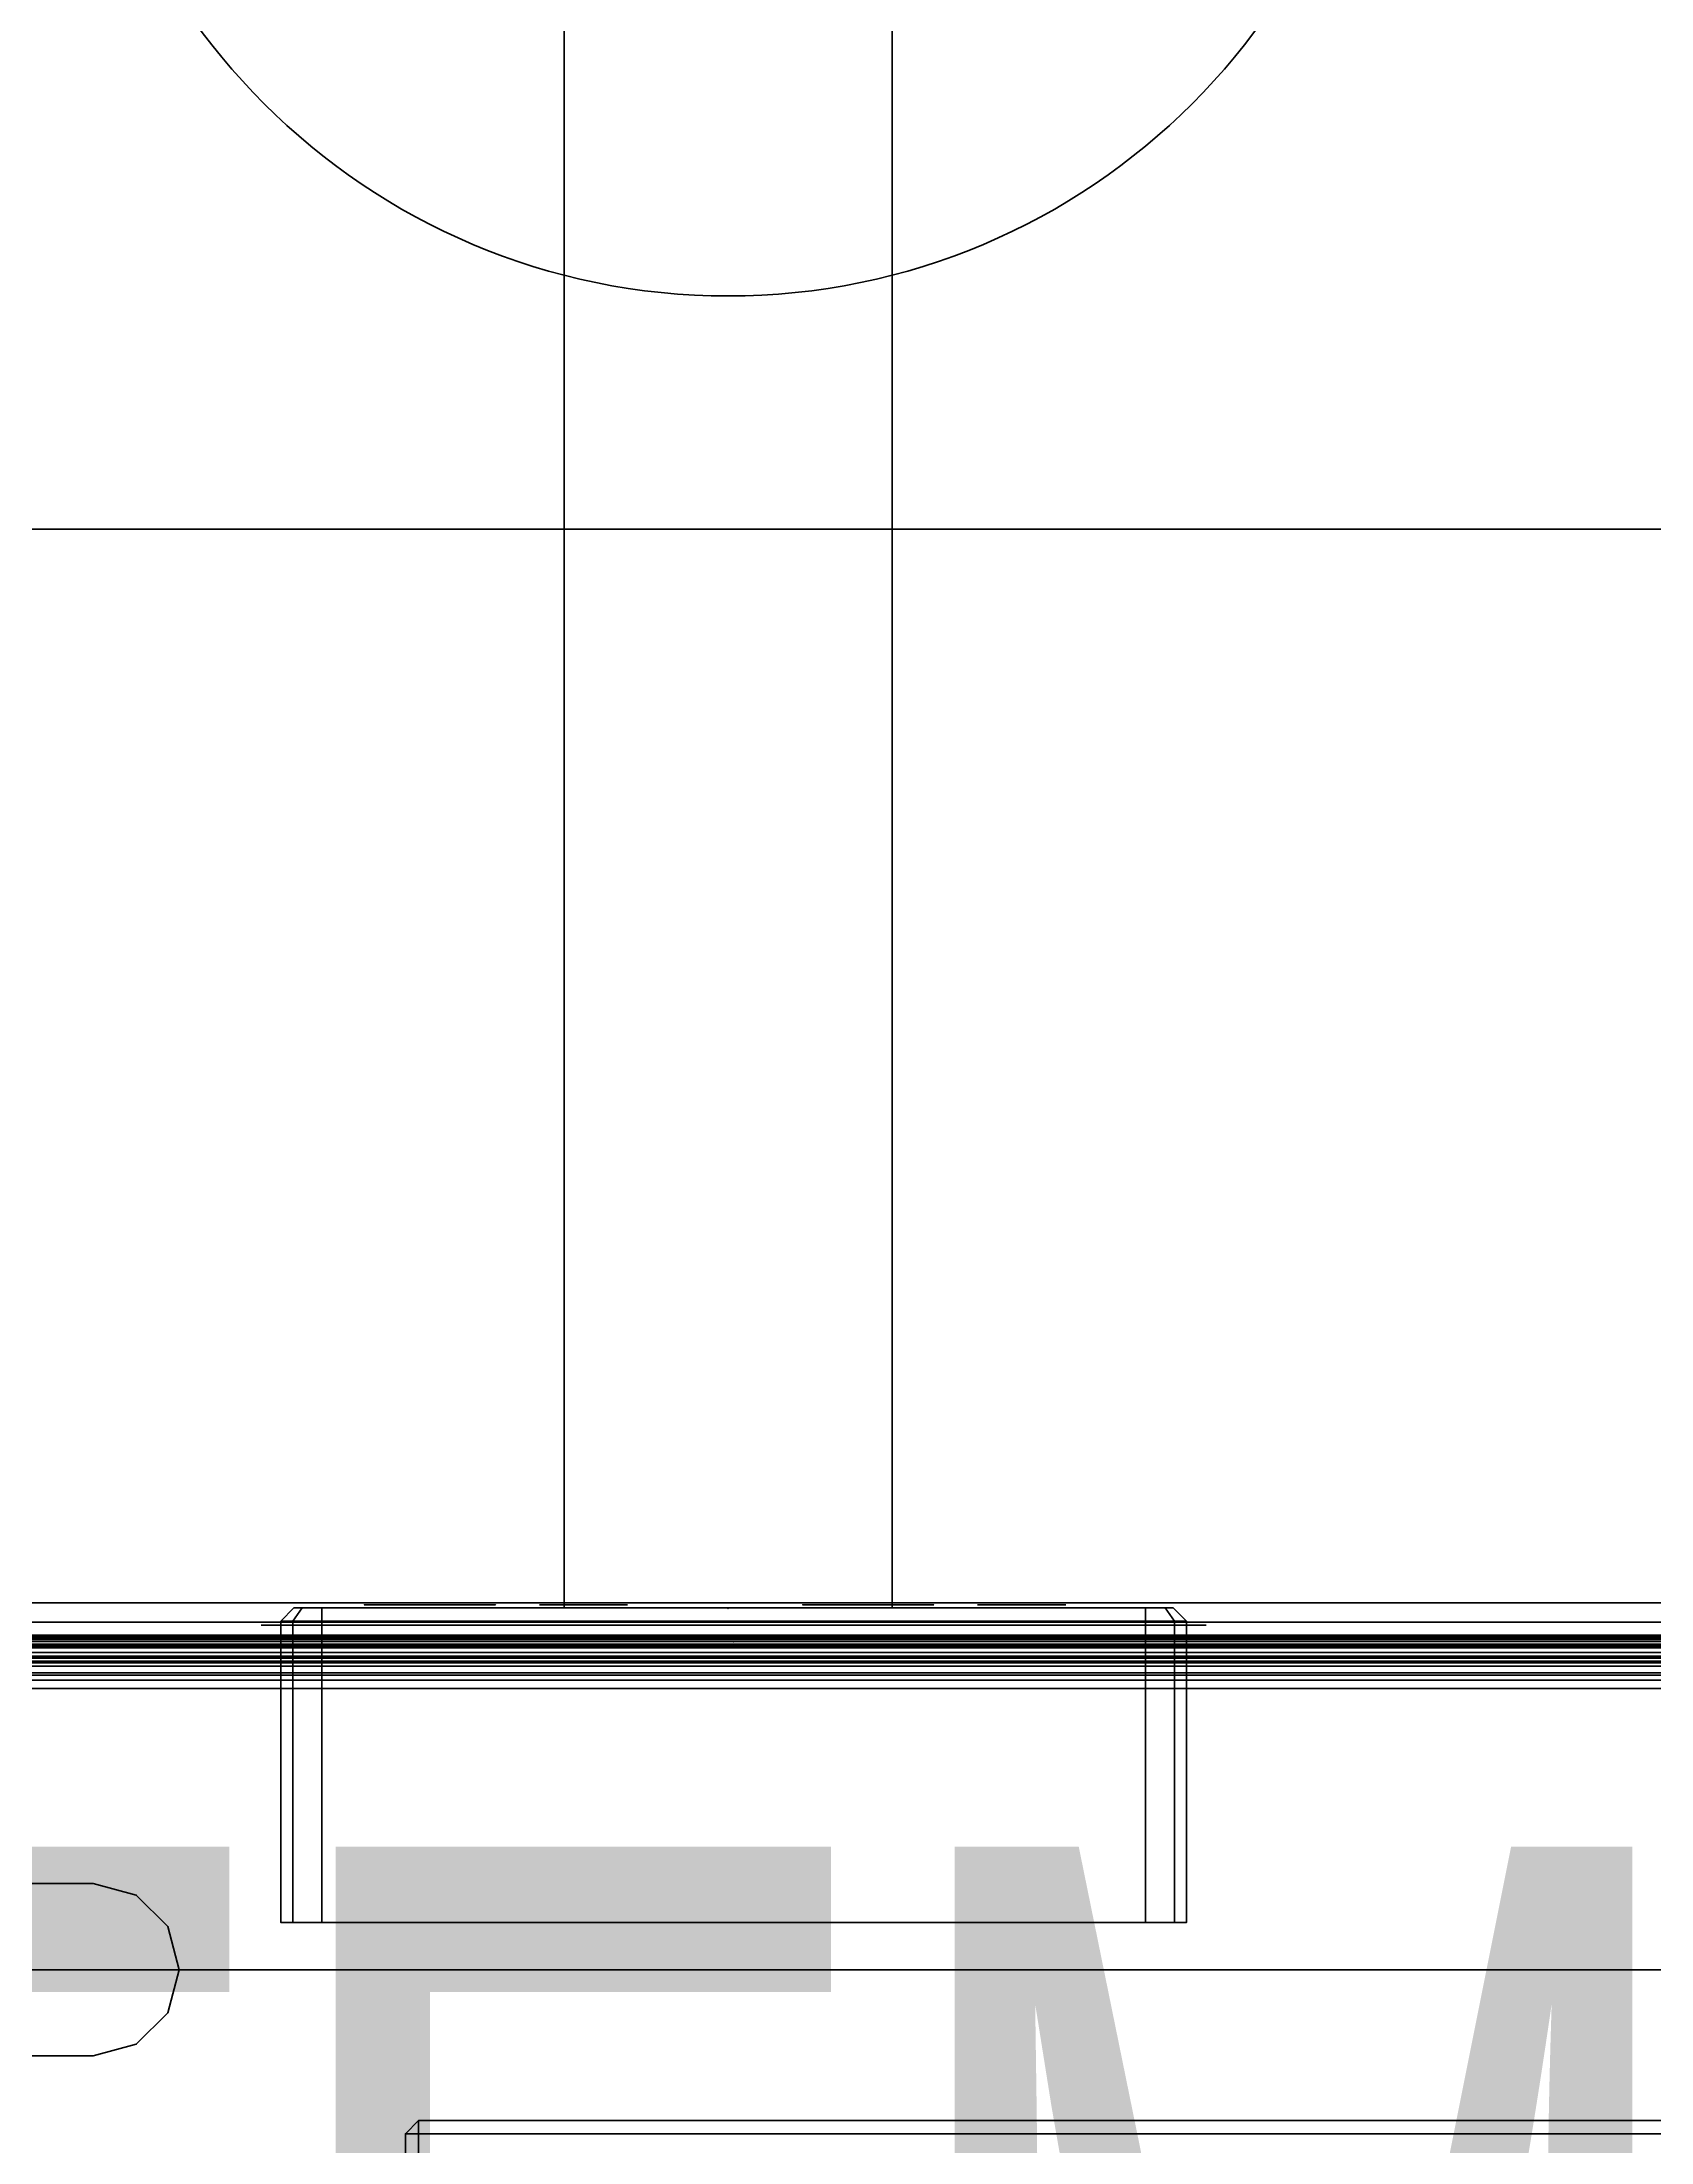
# Model space of a CAD drawing. Extents: x -170 to 1783, y -20 to 1205.
# Drawn here: x 384.18 to 389.09, y 285.11 to 291.51 of the extents above; entities that cross this region are included whole.
import ezdxf
from ezdxf.enums import TextEntityAlignment as Align

# ---------------------------------------------------------------- set-up
doc = ezdxf.new("R2010")
doc.units = 0
doc.header["$LTSCALE"] = 96
doc.header["$MEASUREMENT"] = 0
for name, color, linetype in [('A-FURN-3-PANEL-KNOCK', 7, 'Continuous'), ('A-FURN-3-PANEL-RACE', 7, 'Continuous'), ('A-FURN-3-PANEL-SIDE1', 7, 'Continuous'), ('A-FURN-3-PANEL-TOPCAP', 7, 'Continuous'), ('A-FURN-3-POWER-RECP-BLACK', 7, 'Continuous'), ('A-FURN-3-POWER-RECP-GREY', 7, 'Continuous'), ('A-FURN-3-POWER-TFM', 7, 'Continuous'), ('A-FURN-3-WKSF-TOP', 7, 'Continuous'), ('A-FURN-3-WKSF-TRIM', 7, 'Continuous'), ('A-FURN-P-PNLS', 7, 'Continuous'), ('A-FURN-P-PNLS-POWR', 7, 'Continuous'), ('A-FURN-P-WKSF', 7, 'Continuous'), ('MAIN_ELECTRICAL', 7, 'Continuous'), ('MAIN_PANEL', 7, 'Continuous'), ('MAIN_WKSURF', 7, 'Continuous'), ('SM', 7, 'Continuous')]:
    doc.layers.add(name, color=color, linetype=linetype)

# ---------------------------------------------------------------- blocks, each defined once
blk = doc.blocks.new('EC-EFP-456')
at = {"layer": 'A-FURN-3-PANEL-KNOCK', "color": 30, "linetype": 'Continuous'}
for points, invisible_edges in [([(42.51, -0.05, 3.5405), (45.39, -0.05, 3.5405), (45.39, -0.05, 0.9405), (42.51, -0.05, 0.9405)], 5), ([(42.51, -0.05, 0.9405), (45.39, -0.05, 0.9405), (45.3712, -0.05, 0.8705), (42.5288, -0.05, 0.8705)], 5), ([(45.39, -0.05, 3.5405), (42.51, -0.05, 3.5405), (42.5288, -0.05, 3.6105), (45.3712, -0.05, 3.6105)], 5), ([(45.3712, -0.05, 3.6105), (42.5288, -0.05, 3.6105), (42.58, -0.05, 3.6617), (45.32, -0.05, 3.6617)], 5), ([(42.5288, -0.05, 0.8705), (45.3712, -0.05, 0.8705), (45.32, -0.05, 0.8192), (42.58, -0.05, 0.8192)], 5), ([(42.58, -0.05, 0.8192), (45.32, -0.05, 0.8192), (45.25, -0.05, 0.8005), (42.65, -0.05, 0.8005)], 1), ([(45.32, -0.05, 3.6617), (42.58, -0.05, 3.6617), (42.65, -0.05, 3.6805), (45.25, -0.05, 3.6805)], 1)]:
    blk.add_3dface(points, dxfattribs=dict(at, invisible_edges=invisible_edges))
at = {"layer": 'A-FURN-3-PANEL-RACE', "color": 40, "linetype": 'Continuous'}
for points, invisible_edges in [([(2.098, 1.2625, 0.3963), (45.902, 1.2625, 0.3963), (0.5, 1.5745, 0.3963), (0.5, 1.2625, 0.3963)], 3), ([(47.5, 1.2625, 0.3963), (47.5, 1.5745, 0.3963), (0.5, 1.5745, 0.3963), (45.902, 1.2625, 0.3963)], 6), ([(2.098, 1.2625, 0.4563), (0.5, 1.2625, 0.4563), (0.5, 1.5745, 0.4563), (45.902, 1.2625, 0.4563)], 12), ([(47.5, 1.2625, 0.4563), (45.902, 1.2625, 0.4563), (0.5, 1.5745, 0.4563), (47.5, 1.5745, 0.4563)], 6), ([(2.098, 1.2625, 0.3963), (2.2292, 1.2273, 0.3963), (45.7708, 1.2273, 0.3963), (45.902, 1.2625, 0.3963)], 10), ([(2.098, 1.2625, 0.4563), (45.902, 1.2625, 0.4563), (45.7708, 1.2273, 0.4563), (2.2292, 1.2273, 0.4563)], 5), ([(2.2292, 1.2273, 0.4563), (45.7708, 1.2273, 0.4563), (45.6747, 1.1312, 0.4563), (2.3253, 1.1312, 0.4563)], 5), ([(2.2292, 1.2273, 0.3963), (2.3253, 1.1312, 0.3963), (45.6747, 1.1312, 0.3963), (45.7708, 1.2273, 0.3963)], 10), ([(2.3253, 1.1312, 0.3963), (2.3605, 1, 0.3963), (45.6395, 1, 0.3963), (45.6747, 1.1312, 0.3963)], 10), ([(2.3253, 1.1312, 0.4563), (45.6747, 1.1312, 0.4563), (45.6395, 1, 0.4563), (2.3605, 1, 0.4563)], 5), ([(2.3605, 1, 0.3963), (2.3253, 0.8687, 0.3963), (45.6747, 0.8687, 0.3963), (45.6395, 1, 0.3963)], 10), ([(2.3605, 1, 0.4563), (45.6395, 1, 0.4563), (45.6747, 0.8687, 0.4563), (2.3253, 0.8687, 0.4563)], 5), ([(2.3253, 0.8687, 0.4563), (45.6747, 0.8687, 0.4563), (45.7708, 0.7727, 0.4563), (2.2292, 0.7727, 0.4563)], 5), ([(2.3253, 0.8687, 0.3963), (2.2292, 0.7727, 0.3963), (45.7708, 0.7727, 0.3963), (45.6747, 0.8687, 0.3963)], 10), ([(2.098, 0.7375, 0.4563), (2.2292, 0.7727, 0.4563), (45.7708, 0.7727, 0.4563), (45.902, 0.7375, 0.4563)], 10), ([(2.098, 0.7375, 0.3963), (45.902, 0.7375, 0.3963), (45.7708, 0.7727, 0.3963), (2.2292, 0.7727, 0.3963)], 5), ([(0.5, 0.7375, 0.4563), (2.098, 0.7375, 0.4563), (47.5, 0.4255, 0.4563), (0.5, 0.4255, 0.4563)], 6), ([(0.5, 0.7375, 0.3963), (0.5, 0.4255, 0.3963), (47.5, 0.4255, 0.3963), (2.098, 0.7375, 0.3963)], 6), ([(45.902, 0.7375, 0.4563), (47.5, 0.7375, 0.4563), (47.5, 0.4255, 0.4563), (2.098, 0.7375, 0.4563)], 12), ([(45.902, 0.7375, 0.3963), (2.098, 0.7375, 0.3963), (47.5, 0.4255, 0.3963), (47.5, 0.7375, 0.3963)], 3), ([(0.5, 0.4255, 0.3963), (0.08, 0.4255, 0.3963), (0.08, -0.0125, 0.3963), (47.92, -0.0125, 0.3963)], 8), ([(0.5, 0.4255, 0.4563), (47.86, 0.0475, 0.4563), (0.14, 0.0475, 0.4563), (0.14, 0.4255, 0.4563)], 1), ([(47.5, 0.4255, 0.3963), (0.5, 0.4255, 0.3963), (47.92, -0.0125, 0.3963), (47.92, 0.4255, 0.3963)], 3), ([(47.5, 0.4255, 0.4563), (47.86, 0.4255, 0.4563), (47.86, 0.0475, 0.4563), (0.5, 0.4255, 0.4563)], 12), ([(0.14, 0.0475, 0.4563), (47.86, 0.0475, 0.4563), (47.86, 0.0475, 3.515), (0.14, 0.0475, 3.515)], 4), ([(0.6, 0.0475, 3.515), (47.4, 0.0475, 3.515), (47.4, 0.0475, 4.0847), (0.6, 0.0475, 4.0847)], 1), ([(47.92, -0.0125, 3.515), (47.92, -0.0125, 0.3963), (0.08, -0.0125, 0.3963), (0.08, -0.0125, 3.515)], 8), ([(47.4, -0.0125, 4.0847), (47.4, -0.0125, 3.515), (0.6, -0.0125, 3.515), (0.6, -0.0125, 4.0847)], 2)]:
    blk.add_3dface(points, dxfattribs=dict(at, invisible_edges=invisible_edges))
for points in [[(45.6747, 1.1312, 0.4563), (45.7708, 1.2273, 0.4563), (45.7708, 1.2273, 0.3963), (45.6747, 1.1312, 0.3963)], [(45.7708, 1.2273, 0.4563), (45.902, 1.2625, 0.4563), (45.902, 1.2625, 0.3963), (45.7708, 1.2273, 0.3963)], [(47.5, 1.2625, 0.4563), (47.5, 1.2625, 0.3963), (45.902, 1.2625, 0.3963), (45.902, 1.2625, 0.4563)], [(45.6395, 1, 0.4563), (45.6747, 1.1312, 0.4563), (45.6747, 1.1312, 0.3963), (45.6395, 1, 0.3963)], [(45.6747, 0.8687, 0.4563), (45.6395, 1, 0.4563), (45.6395, 1, 0.3963), (45.6747, 0.8687, 0.3963)], [(45.7708, 0.7727, 0.4563), (45.6747, 0.8687, 0.4563), (45.6747, 0.8687, 0.3963), (45.7708, 0.7727, 0.3963)], [(45.902, 0.7375, 0.4563), (45.7708, 0.7727, 0.4563), (45.7708, 0.7727, 0.3963), (45.902, 0.7375, 0.3963)], [(47.5, 0.7375, 0.4563), (45.902, 0.7375, 0.4563), (45.902, 0.7375, 0.3963), (47.5, 0.7375, 0.3963)], [(47.4, 0.1425, 4.1797), (47.4, 0.1425, 4.2397), (0.6, 0.1425, 4.2397), (0.6, 0.1425, 4.1797)], [(47.4, 0.1425, 4.2397), (47.4, 0.1024, 4.2344), (0.6, 0.1024, 4.2344), (0.6, 0.1425, 4.2397)], [(0.6, 0.1425, 4.1797), (0.6, 0.1179, 4.1764), (47.4, 0.1179, 4.1764), (47.4, 0.1425, 4.1797)], [(0.6, 0.1179, 4.1764), (0.6, 0.095, 4.1669), (47.4, 0.095, 4.1669), (47.4, 0.1179, 4.1764)], [(47.4, 0.1024, 4.2344), (47.4, 0.065, 4.2189), (0.6, 0.065, 4.2189), (0.6, 0.1024, 4.2344)], [(0.6, 0.095, 4.1669), (0.6, 0.0753, 4.1519), (47.4, 0.0753, 4.1519), (47.4, 0.095, 4.1669)], [(0.6, 0.0753, 4.1519), (0.6, 0.0602, 4.1322), (47.4, 0.0602, 4.1322), (47.4, 0.0753, 4.1519)], [(47.4, 0.065, 4.2189), (47.4, 0.0329, 4.1943), (0.6, 0.0329, 4.1943), (0.6, 0.065, 4.2189)], [(0.6, 0.0602, 4.1322), (0.6, 0.0507, 4.1093), (47.4, 0.0507, 4.1093), (47.4, 0.0602, 4.1322)], [(0.6, 0.0507, 4.1093), (0.6, 0.0475, 4.0847), (47.4, 0.0475, 4.0847), (47.4, 0.0507, 4.1093)], [(47.4, 0.0329, 4.1943), (47.4, 0.0082, 4.1622), (0.6, 0.0082, 4.1622), (0.6, 0.0329, 4.1943)], [(47.4, 0.0082, 4.1622), (47.4, -0.0072, 4.1248), (0.6, -0.0072, 4.1248), (0.6, 0.0082, 4.1622)], [(47.4, -0.0072, 4.1248), (47.4, -0.0125, 4.0847), (0.6, -0.0125, 4.0847), (0.6, -0.0072, 4.1248)]]:
    blk.add_3dface(points, dxfattribs=at)
at = {"layer": 'A-FURN-3-PANEL-SIDE1', "color": 7, "linetype": 'Continuous'}
for points in [[(47.3224, 1.955, 55.7401), (47.3228, 0.045, 55.7401), (0.6776, 0.045, 55.7401), (0.6776, 1.955, 55.7401)], [(47.3224, 0.045, 4.2397), (47.3224, 1.955, 4.2397), (0.6776, 1.955, 4.2397), (0.6776, 0.045, 4.2397)], [(47.3228, 0.045, 55.7401), (47.3224, 0.045, 4.2397), (0.6776, 0.045, 4.2397), (0.6776, 0.045, 55.7401)]]:
    blk.add_3dface(points, dxfattribs=at)
at = {"layer": 'A-FURN-3-PANEL-TOPCAP', "color": 60, "linetype": 'Continuous'}
for points in [[(0.76, 0.044, 56.35), (0.76, 1.956, 56.35), (47.24, 1.956, 56.35), (47.24, 0.044, 56.35)], [(0.76, 0.0195, 56.3451), (0.76, 0.044, 56.35), (47.24, 0.044, 56.35), (47.24, 0.0195, 56.3451)], [(0.76, -0.0013, 56.3313), (0.76, 0.0195, 56.3451), (47.24, 0.0195, 56.3451), (47.24, -0.0013, 56.3313)], [(0.76, -0.0151, 56.3105), (0.76, -0.0013, 56.3313), (47.24, -0.0013, 56.3313), (47.24, -0.0151, 56.3105)], [(0.76, -0.02, 56.286), (0.76, -0.0151, 56.3105), (47.24, -0.0151, 56.3105), (47.24, -0.02, 56.286)]]:
    blk.add_3dface(points, dxfattribs=at)
for points, invisible_edges in [([(0.815, 0.045, 55.7401), (0.815, -0.02, 55.7741), (47.185, 0.014, 55.7401), (47.185, 0.045, 55.7401)], 1), ([(47.185, -0.02, 55.7741), (47.185, 0.014, 55.7401), (0.815, 0.014, 55.7401), (0.815, -0.02, 55.7741)], 5), ([(0.76, -0.02, 56.161), (47.24, -0.02, 56.161), (47.24, 0, 56.141), (0.76, 0, 56.141)], 10), ([(47.24, 0, 56.056), (0.76, 0, 56.056), (0.76, 0, 56.141), (47.24, 0, 56.141)], 10), ([(0.76, 0, 56.056), (47.24, 0, 56.056), (47.24, -0.02, 56.036), (0.76, -0.02, 56.036)], 10), ([(0.76, -0.02, 56.161), (0.76, -0.02, 56.286), (47.24, -0.02, 56.286), (47.24, -0.02, 56.161)], 5), ([(47.185, -0.02, 55.7741), (0.815, -0.02, 55.7741), (0.76, -0.02, 56.036), (47.24, -0.02, 56.036)], 10)]:
    blk.add_3dface(points, dxfattribs=dict(at, invisible_edges=invisible_edges))
at = {"layer": 'A-FURN-P-PNLS', "color": 60, "linetype": 'Continuous'}
blk.add_line((48, 0), (0, 0), dxfattribs=at)
at = {"layer": 'A-FURN-P-PNLS-POWR', "color": 1, "linetype": 'Continuous'}
blk.add_line((48, 1), (26, 1), dxfattribs=at)
at = {"layer": 'MAIN_PANEL', "color": 7, "linetype": 'Continuous'}
blk.add_point((43.95, 0), dxfattribs=at)
blk.add_point((43.95, 0), dxfattribs=at)
blk = doc.blocks.new('EC-WYC-46-2424-T')
at = {"layer": 'A-FURN-3-WKSF-TOP', "color": 60, "linetype": 'Continuous'}
for points, invisible_edges in [([(46.632, -0.118, 27.75), (13.78, -23.882, 27.75), (15.1294, -23.9704, 27.75), (16.4557, -24.2343, 27.75)], 9), ([(46.632, -0.118, 27.75), (28.0666, -0.118, 27.75), (27.8228, -0.142, 27.75), (13.78, -23.882, 27.75)], 12), ([(46.632, -0.118, 29), (13.78, -23.882, 29), (27.8228, -0.142, 29), (28.0666, -0.118, 29)], 3), ([(46.632, -0.118, 29), (16.4557, -24.2343, 29), (15.1294, -23.9704, 29), (13.78, -23.882, 29)], 9), ([(18.949, -25.267, 27.75), (46.632, -0.118, 27.75), (16.4557, -24.2343, 27.75), (17.7362, -24.6689, 27.75)], 3), ([(18.949, -25.267, 29), (17.7362, -24.6689, 29), (16.4557, -24.2343, 29), (46.632, -0.118, 29)], 12), ([(46.632, -0.118, 27.75), (18.949, -25.267, 27.75), (20.0734, -26.0183, 27.75), (21.0901, -26.9099, 27.75)], 9), ([(46.632, -0.118, 29), (21.0901, -26.9099, 29), (20.0734, -26.0183, 29), (18.949, -25.267, 29)], 9), ([(21.0901, -26.9099, 27.75), (47.257, -0.2855, 27.75), (46.9555, -0.1606, 27.75), (46.632, -0.118, 27.75)], 9), ([(21.0901, -26.9099, 29), (46.632, -0.118, 29), (46.9555, -0.1606, 29), (47.257, -0.2855, 29)], 9), ([(47.257, -0.2855, 27.75), (21.0901, -26.9099, 27.75), (47.7145, -0.743, 27.75), (47.5159, -0.4841, 27.75)], 3), ([(47.257, -0.2855, 29), (47.5159, -0.4841, 29), (47.7145, -0.743, 29), (21.0901, -26.9099, 29)], 12), ([(21.0901, -26.9099, 27.75), (47.882, -1.368, 27.75), (47.8394, -1.0445, 27.75), (47.7145, -0.743, 27.75)], 9), ([(21.0901, -26.9099, 29), (47.7145, -0.743, 29), (47.8394, -1.0445, 29), (47.882, -1.368, 29)], 9), ([(47.882, -1.368, 27.75), (21.0901, -26.9099, 27.75), (21.9817, -27.9266, 27.75), (22.733, -29.051, 27.75)], 9), ([(47.882, -1.368, 29), (22.733, -29.051, 29), (21.9817, -27.9266, 29), (21.0901, -26.9099, 29)], 9), ([(22.733, -29.051, 27.75), (23.3311, -30.2638, 27.75), (23.7657, -31.5443, 27.75), (47.882, -1.368, 27.75)], 12), ([(22.733, -29.051, 29), (47.882, -1.368, 29), (23.7657, -31.5443, 29), (23.3311, -30.2638, 29)], 3), ([(47.882, -1.368, 27.75), (23.7657, -31.5443, 27.75), (24.0296, -32.8706, 27.75), (24.118, -34.22, 27.75)], 9), ([(47.882, -1.368, 29), (24.118, -34.22, 29), (24.0296, -32.8706, 29), (23.7657, -31.5443, 29)], 9), ([(47.882, -1.368, 27.75), (24.118, -34.22, 27.75), (47.858, -20.2252, 27.75), (47.882, -19.9814, 27.75)], 3), ([(47.882, -1.368, 29), (47.882, -19.9814, 29), (47.858, -20.2252, 29), (24.118, -34.22, 29)], 12)]:
    blk.add_3dface(points, dxfattribs=dict(at, invisible_edges=invisible_edges))
at = {"layer": 'A-FURN-3-WKSF-TRIM', "color": 40, "linetype": 'Continuous'}
for points in [[(28.0666, 0, 28.882), (28.0666, 0, 27.868), (46.632, 0, 27.868), (46.632, 0, 28.882)], [(28.0666, 0, 27.868), (28.0666, -0.0158, 27.809), (46.632, -0.0158, 27.809), (46.632, 0, 27.868)], [(28.0666, -0.0158, 28.941), (28.0666, 0, 28.882), (46.632, 0, 28.882), (46.632, -0.0158, 28.941)], [(28.0666, -0.0158, 27.809), (28.0666, -0.059, 27.7658), (46.632, -0.059, 27.7658), (46.632, -0.0158, 27.809)], [(28.0666, -0.059, 28.9842), (28.0666, -0.0158, 28.941), (46.632, -0.0158, 28.941), (46.632, -0.059, 28.9842)], [(28.0666, -0.059, 27.7658), (28.0666, -0.118, 27.75), (46.632, -0.118, 27.75), (46.632, -0.059, 27.7658)], [(28.0666, -0.118, 29), (28.0666, -0.059, 28.9842), (46.632, -0.059, 28.9842), (46.632, -0.118, 29)]]:
    blk.add_3dface(points, dxfattribs=at)
at = {"layer": 'A-FURN-P-WKSF', "color": 7, "linetype": 'Continuous'}
blk.add_line((46.75, 0), (28.0666, 0), dxfattribs=at)
blk = doc.blocks.new('EC-HP-TFM-14')
at = {"layer": 'A-FURN-3-POWER-TFM', "color": 40, "linetype": 'Continuous'}
for points in [[(-1, 0.5, 122.063), (-0.96, 0.54, 122.063), (-0.96, 0.54, 122.233), (-1, 0.5, 122.233)], [(-0.96, 0.5, 122.023), (-0.96, 0.54, 122.063), (-1, 0.5, 122.063)], [(-0.96, 0.5, 122.273), (-1, 0.5, 122.233), (-0.96, 0.54, 122.233)], [(-0.96, 0.54, 122.063), (-0.96, 0.5, 122.023), (2.96, 0.5, 122.023), (2.96, 0.54, 122.063)], [(-0.96, 0.54, 122.233), (2.96, 0.54, 122.233), (2.96, 0.5, 122.273), (-0.96, 0.5, 122.273)], [(-0.96, 0.54, 122.233), (-0.96, 0.54, 122.063), (2.96, 0.54, 122.063), (2.96, 0.54, 122.233)], [(-1, -2.92, 122.063), (-0.96, -2.92, 122.023), (-0.96, 0.5, 122.023), (-1, 0.5, 122.063)], [(-1, -2.92, 122.233), (-1, 0.5, 122.233), (-0.96, 0.5, 122.273), (-0.96, -2.92, 122.273)], [(-1, 0.5, 122.233), (-1, -2.92, 122.233), (-1, -2.92, 122.063), (-1, 0.5, 122.063)]]:
    blk.add_3dface(points, dxfattribs=at)
for points, invisible_edges in [([(-0.96, 0.5, 122.273), (2.96, 0.5, 122.273), (2.04, -0.42, 122.273), (-0.04, -0.42, 122.273)], 10), ([(-0.96, -2.92, 122.273), (-0.96, 0.5, 122.273), (-0.04, -0.42, 122.273), (-0.04, -2, 122.273)], 10), ([(-0.96, 0.5, 122.023), (-0.04, -0.42, 122.023), (2.04, -0.42, 122.023), (2.96, 0.5, 122.023)], 5), ([(-0.96, -2.92, 122.023), (-0.04, -2, 122.023), (-0.04, -0.42, 122.023), (-0.96, 0.5, 122.023)], 5), ([(2.96, -2.92, 122.273), (2.04, -2, 122.273), (2.04, -0.42, 122.273), (2.96, 0.5, 122.273)], 5), ([(2.96, -2.92, 122.023), (2.96, 0.5, 122.023), (2.04, -0.42, 122.023), (2.04, -2, 122.023)], 10)]:
    blk.add_3dface(points, dxfattribs=dict(at, invisible_edges=invisible_edges))
at = {"layer": 'SM', "color": 60, "linetype": 'Continuous'}
blk.add_line((6.3976, 5.3908), (-5.7899, 5.3908), dxfattribs=at)
at = {"layer": 'SM', "color": 60, "linetype": 'Continuous', "width": 0.577333}
blk.add_text('TFM-14', height=4, dxfattribs=at).set_placement((-3.3524, -2.6248))
blk = doc.blocks.new('EC-PRD-3-1')
at = {"layer": 'A-FURN-3-POWER-RECP-BLACK', "color": 20, "linetype": 'Continuous'}
for points, invisible_edges in [([(-1.0121, -0.1122, 2.4905), (-0.8779, -0.1122, 2.6247), (-0.8265, -0.1122, 2.6145)], 13), ([(-1.0121, -0.1122, 2.4905), (-0.8265, -0.1122, 2.6145), (-0.7829, -0.1122, 2.5854)], 13), ([(-1.0121, -0.1122, 2.4905), (-0.7829, -0.1122, 2.5854), (-0.7538, -0.1122, 2.5418)], 13), ([(-1.0121, -0.1122, 2.4905), (-0.7538, -0.1122, 2.5418), (-0.7436, -0.1122, 2.4905)], 13), ([(-1.0121, -0.1122, 2.4905), (-0.7436, -0.1122, 2.4905), (-0.7538, -0.1122, 2.4391)], 13), ([(-1.0121, -0.1122, 2.4905), (-0.7538, -0.1122, 2.4391), (-0.7829, -0.1122, 2.3955)], 13), ([(-1.0121, -0.1122, 2.4905), (-0.7829, -0.1122, 2.3955), (-0.8265, -0.1122, 2.3664)], 13), ([(-1.0121, -0.1122, 2.4905), (-0.8265, -0.1122, 2.3664), (-0.8779, -0.1122, 2.3562)], 13), ([(-1.0121, -0.1122, 2.6247), (-0.8779, -0.1122, 2.6247), (-1.0121, -0.1122, 2.4905)], 2), ([(-0.8779, -0.1122, 2.3562), (-1.0121, -0.1122, 2.3562), (-1.0121, -0.1122, 2.4905)], 12), ([(0.3236, -0.1122, 2.4905), (0.4578, -0.1122, 2.6247), (0.5092, -0.1122, 2.6145)], 13), ([(0.3236, -0.1122, 2.4905), (0.5092, -0.1122, 2.6145), (0.5528, -0.1122, 2.5854)], 13), ([(0.3236, -0.1122, 2.4905), (0.5528, -0.1122, 2.5854), (0.5819, -0.1122, 2.5418)], 13), ([(0.3236, -0.1122, 2.4905), (0.5819, -0.1122, 2.5418), (0.5921, -0.1122, 2.4905)], 13), ([(0.3236, -0.1122, 2.4905), (0.5921, -0.1122, 2.4905), (0.5819, -0.1122, 2.4391)], 13), ([(0.3236, -0.1122, 2.4905), (0.5819, -0.1122, 2.4391), (0.5528, -0.1122, 2.3955)], 13), ([(0.3236, -0.1122, 2.4905), (0.5528, -0.1122, 2.3955), (0.5092, -0.1122, 2.3664)], 13), ([(0.3236, -0.1122, 2.4905), (0.5092, -0.1122, 2.3664), (0.4578, -0.1122, 2.3562)], 13), ([(0.3236, -0.1122, 2.6247), (0.4578, -0.1122, 2.6247), (0.3236, -0.1122, 2.4905)], 2), ([(0.4578, -0.1122, 2.3562), (0.3236, -0.1122, 2.3562), (0.3236, -0.1122, 2.4905)], 12)]:
    blk.add_3dface(points, dxfattribs=dict(at, invisible_edges=invisible_edges))
for points in [[(-0.6099, -0.1122, 2.668), (-0.6099, -0.1122, 2.813), (-0.2099, -0.1122, 2.813), (-0.2099, -0.1122, 2.668)], [(-0.5774, -0.1122, 2.168), (-0.5774, -0.1122, 2.313), (-0.2424, -0.1122, 2.313), (-0.2424, -0.1122, 2.168)], [(0.7258, -0.1122, 2.668), (0.7258, -0.1122, 2.813), (1.1258, -0.1122, 2.813), (1.1258, -0.1122, 2.668)], [(0.7583, -0.1122, 2.168), (0.7583, -0.1122, 2.313), (1.0933, -0.1122, 2.313), (1.0933, -0.1122, 2.168)]]:
    blk.add_3dface(points, dxfattribs=at)
at = {"layer": 'A-FURN-3-POWER-RECP-GREY', "color": 2, "linetype": 'Continuous'}
for points in [[(-1.38, -0.0625, 1.2358), (-1.38, 0.8565, 1.2358), (-1.38, 0.8565, 3.2451), (-1.38, -0.0625, 3.2451)], [(-1.38, 0.8565, 3.2451), (-1.3434, 0.8565, 3.3335), (-1.3434, -0.0625, 3.3335), (-1.38, -0.0625, 3.2451)], [(-1.38, -0.0625, 1.2358), (-1.3434, -0.0625, 1.1474), (-1.3434, 0.8565, 1.1474), (-1.38, 0.8565, 1.2358)], [(-1.3434, 0.8565, 3.3335), (-1.255, 0.8565, 3.3701), (-1.255, -0.0625, 3.3701), (-1.3434, -0.0625, 3.3335)], [(-1.3434, -0.0625, 1.1474), (-1.255, -0.0625, 1.1108), (-1.255, 0.8565, 1.1108), (-1.3434, 0.8565, 1.1474)], [(1.255, -0.0625, 3.3701), (-1.255, -0.0625, 3.3701), (-1.255, 0.8565, 3.3701), (1.255, 0.8565, 3.3701)], [(1.255, -0.0625, 1.1108), (1.255, 0.8565, 1.1108), (-1.255, 0.8565, 1.1108), (-1.255, -0.0625, 1.1108)], [(1.255, 0.8565, 3.3701), (1.3434, 0.8565, 3.3335), (1.3434, -0.0625, 3.3335), (1.255, -0.0625, 3.3701)], [(1.255, -0.0625, 1.1108), (1.3434, -0.0625, 1.1474), (1.3434, 0.8565, 1.1474), (1.255, 0.8565, 1.1108)], [(1.3434, 0.8565, 3.3335), (1.38, 0.8565, 3.2451), (1.38, -0.0625, 3.2451), (1.3434, -0.0625, 3.3335)], [(1.3434, -0.0625, 1.1474), (1.38, -0.0625, 1.2358), (1.38, 0.8565, 1.2358), (1.3434, 0.8565, 1.1474)], [(1.38, -0.0625, 1.2358), (1.38, -0.0625, 3.2451), (1.38, 0.8565, 3.2451), (1.38, 0.8565, 1.2358)], [(-1.38, -0.0625, 3.2451), (-1.34, -0.1025, 3.2451), (-1.34, -0.1025, 1.2358), (-1.38, -0.0625, 1.2358)], [(-1.38, -0.0625, 3.2451), (-1.3434, -0.0625, 3.3335), (-1.315, -0.1025, 3.3053), (-1.34, -0.1025, 3.2451)], [(-1.34, -0.1025, 1.2358), (-1.3151, -0.1025, 1.1757), (-1.3434, -0.0625, 1.1474), (-1.38, -0.0625, 1.2358)], [(-1.3434, -0.0625, 3.3335), (-1.255, -0.0625, 3.3701), (-1.255, -0.1025, 3.3301), (-1.315, -0.1025, 3.3053)], [(-1.3151, -0.1025, 1.1757), (-1.255, -0.1025, 1.1508), (-1.255, -0.0625, 1.1108), (-1.3434, -0.0625, 1.1474)], [(1.255, -0.0625, 3.3701), (1.255, -0.1025, 3.3301), (-1.255, -0.1025, 3.3301), (-1.255, -0.0625, 3.3701)], [(-1.255, -0.0625, 1.1108), (-1.255, -0.1025, 1.1508), (1.255, -0.1025, 1.1508), (1.255, -0.0625, 1.1108)], [(1.255, -0.0625, 3.3701), (1.3434, -0.0625, 3.3335), (1.315, -0.1025, 3.3053), (1.255, -0.1025, 3.3301)], [(1.255, -0.1025, 1.1508), (1.3151, -0.1025, 1.1757), (1.3434, -0.0625, 1.1474), (1.255, -0.0625, 1.1108)], [(1.3434, -0.0625, 3.3335), (1.38, -0.0625, 3.2451), (1.34, -0.1025, 3.2451), (1.315, -0.1025, 3.3053)], [(1.3151, -0.1025, 1.1757), (1.34, -0.1025, 1.2358), (1.38, -0.0625, 1.2358), (1.3434, -0.0625, 1.1474)], [(1.38, -0.0625, 3.2451), (1.38, -0.0625, 1.2358), (1.34, -0.1025, 1.2358), (1.34, -0.1025, 3.2451)]]:
    blk.add_3dface(points, dxfattribs=at)
for points, invisible_edges in [([(-1.3434, 0.8565, 1.1474), (-1.3434, 0.8565, 3.3335), (-1.38, 0.8565, 3.2451), (-1.38, 0.8565, 1.2358)], 1), ([(-1.3434, 0.8565, 3.3335), (-1.3434, 0.8565, 1.1474), (-1.255, 0.8565, 1.1108), (-1.255, 0.8565, 3.3701)], 5), ([(1.255, 0.8565, 3.3701), (-1.255, 0.8565, 3.3701), (-1.255, 0.8565, 1.1108), (1.255, 0.8565, 1.1108)], 10), ([(1.3434, 0.8565, 3.3335), (1.255, 0.8565, 3.3701), (1.255, 0.8565, 1.1108), (1.3434, 0.8565, 1.1474)], 10), ([(1.3434, 0.8565, 1.1474), (1.38, 0.8565, 1.2358), (1.38, 0.8565, 3.2451), (1.3434, 0.8565, 3.3335)], 8), ([(-1.3151, -0.1025, 1.1757), (-1.34, -0.1025, 1.2358), (-1.34, -0.1025, 3.2451), (-1.315, -0.1025, 3.3053)], 8), ([(-1.315, -0.1025, 3.3053), (-1.255, -0.1025, 3.3301), (-1.255, -0.1025, 1.1508), (-1.3151, -0.1025, 1.1757)], 10), ([(1.255, -0.1025, 3.3301), (1.255, -0.1025, 1.1508), (-1.255, -0.1025, 1.1508), (-1.255, -0.1025, 3.3301)], 5), ([(1.3151, -0.1025, 1.1757), (1.255, -0.1025, 1.1508), (1.255, -0.1025, 3.3301), (1.315, -0.1025, 3.3053)], 10), ([(1.315, -0.1025, 3.3053), (1.34, -0.1025, 3.2451), (1.34, -0.1025, 1.2358), (1.3151, -0.1025, 1.1757)], 8)]:
    blk.add_3dface(points, dxfattribs=dict(at, invisible_edges=invisible_edges))
at = {"layer": 'MAIN_ELECTRICAL', "color": 7, "linetype": 'Continuous'}
for p in [(0, 0), (0.0168, -0.1013)]:
    blk.add_point(p, dxfattribs=at)
at = {"layer": 'SM', "color": 60, "linetype": 'Continuous'}
for p, q in [((-0.4832, -0.1013), (-0.4832, -8.1013)), ((0.5168, -0.1013), (0.5168, -8.1013))]:
    blk.add_line(p, q, dxfattribs=at)
blk.add_circle((0.0168, -6.1013), 2, dxfattribs=at)

msp = doc.modelspace()

# ---------------------------------------------------------------- block references
at = {"layer": 'MAIN_ELECTRICAL', "color": 47, "linetype": 'Continuous'}
ref = msp.add_blockref('EC-PRD-3-1', (386.29146, 286.63599), dxfattribs=dict(at, rotation=180))
ref.add_attrib('CAPMC', 'ECH', dxfattribs={"color": 47, "linetype": 'Continuous', "height": 0.000000012, "width": 0.666667}).set_placement((386.29146, 286.63599), align=Align.BOTTOM_LEFT)
ref.add_attrib('CAPPN', 'EC-PRD-3-1', dxfattribs={"color": 47, "linetype": 'Continuous', "height": 0.000000012, "width": 0.666667}).set_placement((386.29146, 286.63599), align=Align.BOTTOM_LEFT)
ref.add_attrib('CAPMG', 'RSI', dxfattribs={"color": 47, "linetype": 'Continuous', "height": 0.000000012, "width": 0.666667}).set_placement((386.29146, 286.63599), align=Align.BOTTOM_LEFT)
ref.add_attrib('CAPQTY', '1', dxfattribs={"color": 47, "linetype": 'Continuous', "height": 0.000000012, "width": 0.666667}).set_placement((386.29146, 286.63599), align=Align.BOTTOM_LEFT)
msp.add_blockref('EC-HP-TFM-14', (386.29104, 284.63613), dxfattribs=at)
at = {"layer": 'MAIN_PANEL', "color": 47, "linetype": 'Continuous', "rotation": 180}
msp.add_blockref('EC-EFP-456', (430.24146, 286.63599), dxfattribs=at)
at = {"layer": 'MAIN_WKSURF', "color": 47, "linetype": 'Continuous', "rotation": 180}
msp.add_blockref('EC-WYC-46-2424-T', (430.24146, 286.63599), dxfattribs=at)

doc.saveas('drawing.dxf')
